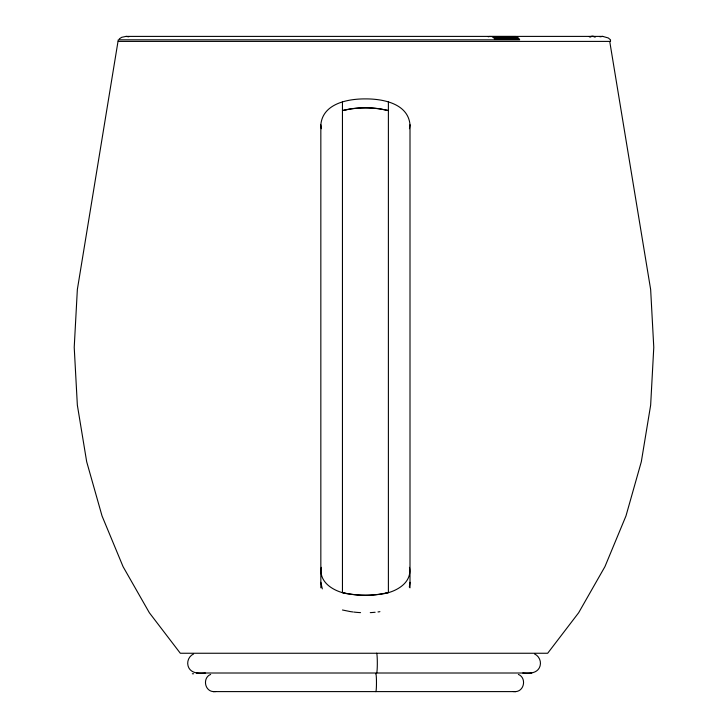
<?xml version="1.0" encoding="UTF-8"?>
<svg xmlns="http://www.w3.org/2000/svg" width="728" height="728" viewBox="0 0 728 728"><rect width="100%" height="100%" fill="white"/><g stroke="black" fill="none" stroke-linecap="round" stroke-linejoin="round"><path stroke-width="1.09" d="M320.839 587.824L320.839 124.77C322.704 103.522 347.893 98.79 365.42 98.899C382.937 98.79 408.135 103.522 410.001 124.77L410.001 587.824M409.464 128.701L410.001 124.77M409.327 587.068L410.001 582.318M321.376 567.34C318.236 583.465 336.336 592.801 349.959 594.112A92.438 88.17 0 0 0 361.525 595.267L365.42 595.34A92.711 88.425 0 0 0 380.871 594.112C394.503 592.801 412.594 583.465 409.464 567.34M513.022 36.8L516.634 36.8L519.701 39.822L118.273 39.822L77.35 289.507L74.22 347.329L77.35 405.15L86.687 461.761L102.038 515.97L123.068 566.648L149.34 612.73L180.317 653.253L547.684 653.253L578.66 612.73L604.932 566.648L625.962 515.97L641.313 461.761L650.65 405.15L653.78 347.329L650.65 289.507L609.727 41.405M119.319 38.821L121.767 37.292L125.989 36.4L602.793 36.4L608.29 37.974L610.501 39.822L610.501 41.405L118.273 41.405M193.603 653.962C189.134 655.964 186.705 661.251 188.07 665.947C190.172 673.409 198.99 673.837 205.342 673.009M210.665 674.41C202.521 677.622 204.431 690.845 213.158 691.6L515.87 691.6C524.606 690.845 526.508 677.622 518.363 674.41M488.224 36.8L490.026 36.4M522.813 673.009C529.165 673.837 537.974 673.409 540.076 665.947C541.441 661.251 539.011 655.964 534.543 653.962M599.927 36.8L602.793 36.4M388.388 101.847L388.388 592.583L380.871 594.021A88.588 76.067 0 0 1 365.42 595.185L361.525 595.113A88.006 75.566 0 0 1 346.182 593.375L342.451 592.583L342.451 101.847M196.36 673.009L531.786 673.009M213.158 691.6L215.743 691.555M490.035 36.5L515.743 36.5M492.319 36.8L516.634 36.8M493.038 37.292L517.49 37.292M493.72 37.974L518.3 37.974M494.339 38.821L519.037 38.821M342.451 592.583L344.69 592.583M386.149 592.583L388.388 592.583M192.356 673.773L193.612 673.773M513.285 691.555L515.87 691.6M125.989 36.4L128.847 36.8M342.451 609.991L349.959 611.52A92.438 88.17 0 0 0 352.834 611.939M322.313 588.897L320.839 582.318M320.839 124.77L321.376 128.701M589.316 36.791A10.292 9.364 -90 0 1 594.476 36.791M589.771 36.8A10.419 9.964 90 0 1 595.24 36.8M590.344 36.8A10.283 9.355 90 0 1 595.504 36.791M360.56 612.63A92.438 88.17 0 0 1 353.79 612.057M379.916 611.666A92.711 88.425 0 0 1 378.005 611.939M375.12 612.266A92.711 88.425 0 0 1 370.279 612.63M375.684 673.764A9.009 0.673 -90 0 1 376.476 682.655A9.009 0.673 -90 0 1 375.684 691.555M376.667 653.198A9.983 0.746 -90 0 1 377.313 664.537A9.983 0.746 -90 0 1 376.458 672.954M346.182 109.701L342.451 110.547L349.959 109.091A90.618 80.844 0 0 1 361.525 107.99L365.42 107.908A90.864 81.063 0 0 1 380.871 109.091L388.388 110.547L380.871 109A90.873 86.141 0 0 0 365.42 107.744L361.525 107.826A90.627 85.904 0 0 0 349.959 109L346.182 109.701"/></g></svg>
